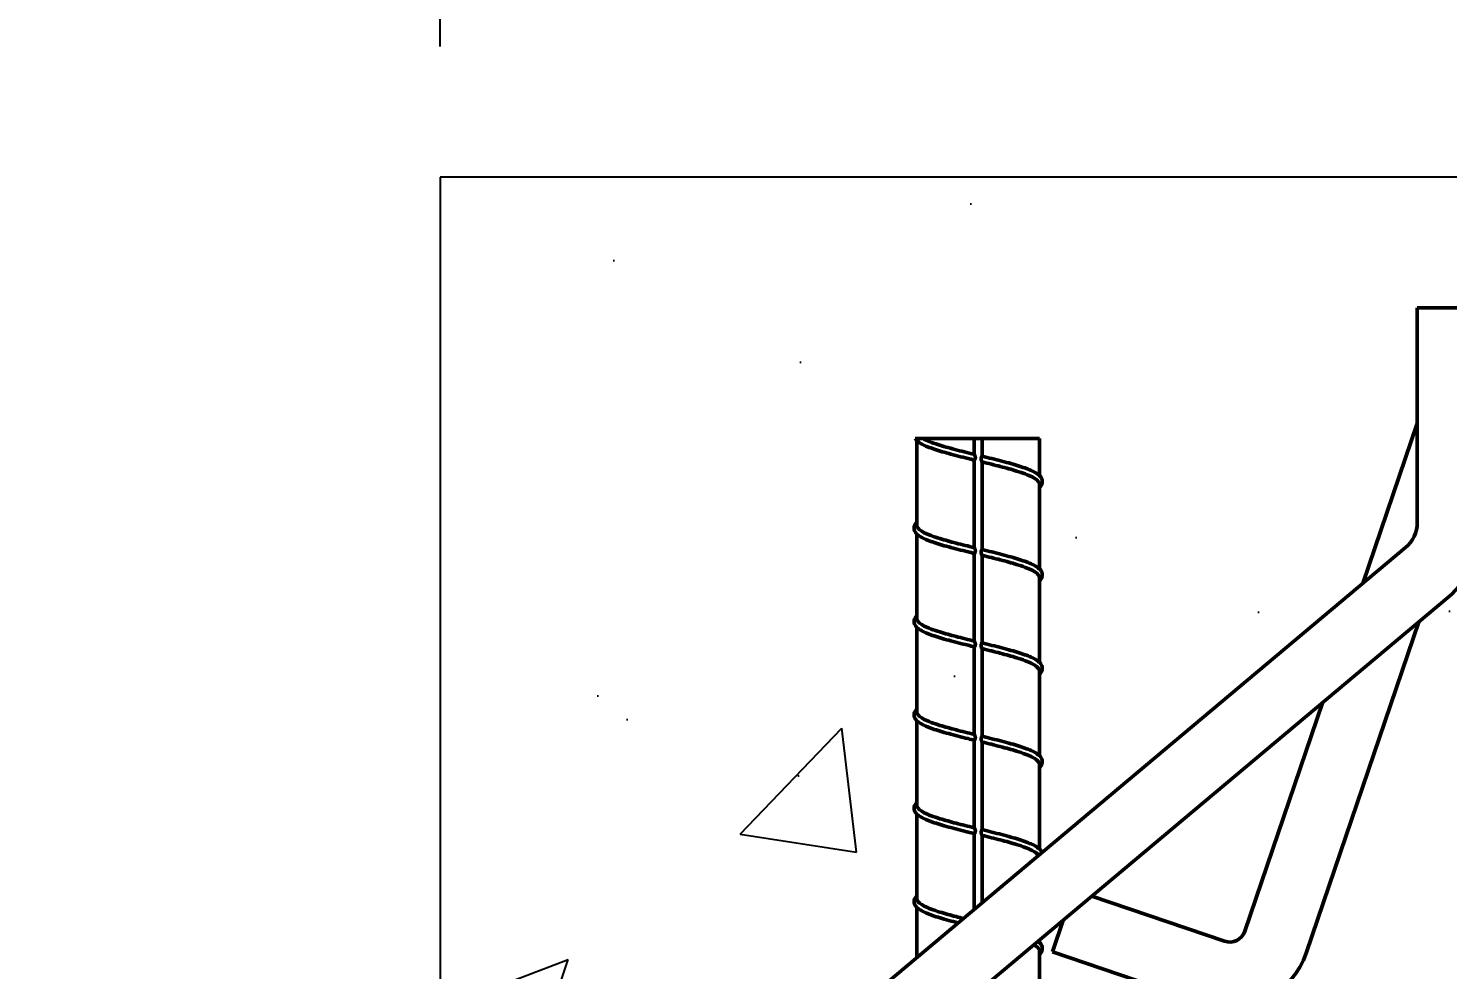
# Model space of a CAD drawing. Header units: inches. Extents: x 39 to 190, y 80 to 114.
# Drawn here: x 39.37 to 44.8, y 89.08 to 92.68 of the extents above; entities that cross this region are included whole.
import ezdxf

# ---------------------------------------------------------------- set-up
doc = ezdxf.new("R2010")
doc.units = ezdxf.units.IN
doc.header["$LTSCALE"] = 8
doc.header["$MEASUREMENT"] = 0
doc.layers.add('Visible (ANSI)', color=7, linetype='Continuous', lineweight=50)
doc.styles.add('Dim Text (Zurn)', font='')
doc.styles.add('ZURN', font='romans.shx')
doc.styles.get('Dim Text (Zurn)').set_extended_font_data('Tahoma', italic=True)
doc.dimstyles.new('Frac 1_32 (Zurn)', dxfattribs={"dimscale": 8, "dimtxt": 0.125, "dimasz": 0.098425, "dimexe": 0.125, "dimexo": 0.0625, "dimgap": 0.031496, "dimtad": 0, "dimtih": 1, "dimtoh": 1, "dimdec": 5, "dimrnd": 1e-08, "dimzin": 0, "dimdsep": 46, "dimlunit": 5, "dimtxsty": 'Dim Text (Zurn)', "dimcen": 0.09, "dimdle": 0.393701, "dimclrd": 256, "dimclre": 256, "dimclrt": 256, "dimadec": 0, "dimazin": 3, "dimtfac": 0.96, "dimtdec": 5, "dimtofl": 0, "dimtmove": 0, "dimatfit": 3, "dimfxl": 0, "dimtolj": 1, "dimtzin": 12, "dimlwd": -1, "dimlwe": -1, "dimarcsym": 0})

# ---------------------------------------------------------------- blocks, each defined once
blk = doc.blocks.new('*D6')
for p, q in [((45.8223, 90.874), (45.8223, 95.4233)), ((49.8223, 90.874), (49.8223, 95.4233)), ((45.0349, 94.4233), (44.2475, 94.4233)), ((50.6097, 94.4233), (51.495, 94.4233))]:
    blk.add_line(p, q)
for points in [[(45.0349, 94.5545), (45.0349, 94.292), (45.8223, 94.4233)], [(50.6097, 94.5545), (50.6097, 94.292), (49.8223, 94.4233)]]:
    blk.add_solid(points)
at = {"layer": 'Defpoints', "color": 0}
for p in [(49.8223, 94.4233), (45.8223, 90.374), (49.8223, 90.374)]:
    blk.add_point(p, dxfattribs=at)
at = {"insert": (51.7469, 95.1852), "char_height": 1, "attachment_point": 1, "style": 'ZURN'}
blk.add_mtext('\\A1;4 [102]', dxfattribs=at)
blk = doc.blocks.new('*D7')
for p, q in [((44.9363, 94.9233), (44.9363, 98.3563)), ((50.7083, 94.9233), (50.7083, 98.3563)), ((44.1489, 97.3563), (43.3615, 97.3563)), ((51.4957, 97.3563), (52.2831, 97.3563)), ((44.9363, 92.609), (44.9363, 93.9233)), ((50.7083, 92.609), (50.7083, 93.9233))]:
    blk.add_line(p, q)
for points in [[(44.1489, 97.4876), (44.1489, 97.2251), (44.9363, 97.3563)], [(51.4957, 97.4876), (51.4957, 97.2251), (50.7083, 97.3563)]]:
    blk.add_solid(points)
at = {"layer": 'Defpoints', "color": 0}
for p in [(50.7083, 97.3563), (44.9363, 92.109), (50.7083, 92.109)]:
    blk.add_point(p, dxfattribs=at)
at = {"insert": (52.5351, 98.643), "char_height": 1, "attachment_point": 1, "style": 'ZURN'}
blk.add_mtext('\\A1;5{\\H0.960000x;\\S25/32;} [147]', dxfattribs=at)
blk = doc.blocks.new('*D9')
for p, q in [((40.9486, 92.609), (40.9486, 101.2752)), ((44.9363, 92.609), (44.9363, 101.2752)), ((40.1612, 100.2752), (39.3738, 100.2752)), ((45.7237, 100.2752), (46.8997, 100.2752))]:
    blk.add_line(p, q)
for points in [[(40.1612, 100.4064), (40.1612, 100.1439), (40.9486, 100.2752)], [(45.7237, 100.4064), (45.7237, 100.1439), (44.9363, 100.2752)]]:
    blk.add_solid(points)
at = {"layer": 'Defpoints', "color": 0}
for p in [(40.9486, 100.2752), (40.9486, 92.109), (44.9363, 92.109)]:
    blk.add_point(p, dxfattribs=at)
at = {"insert": (50.0326, 100.2752), "char_height": 1, "attachment_point": 5, "style": 'ZURN'}
blk.add_mtext('\\A1;4 [101]', dxfattribs=at)

msp = doc.modelspace()

# ---------------------------------------------------------------- hatches: boundary and pattern name
h = msp.add_hatch()
h.set_pattern_fill('AR-CONC', color=256, scale=0.5, style=0)
h.paths.add_polyline_path([(44.676342, 91.151877), (44.676342, 91.61895), (44.926342, 91.61895), (44.926342, 92.10895), (40.948582, 92.10895), (40.948582, 82.314741), (42.852663, 82.314741), (42.852663, 87.172035), (42.415251, 87.249163, -0.36397023), (42.2004, 87.505213), (42.2004, 87.800228), (41.868259, 87.800228), (41.868259, 87.731478), (41.843255, 87.731478), (41.843255, 87.667803), (41.64513, 87.667803), (41.64513, 88.265154), (41.843255, 88.265154), (41.843255, 88.201478), (41.868259, 88.201478), (41.868259, 88.132728), (42.2004, 88.132728), (42.2004, 88.430636, -0.22169466), (42.293275, 88.629807), (42.852663, 89.099189), (42.852663, 89.824741), (43.341413, 89.824741), (43.341413, 89.509299), (44.428365, 90.42136)])
h.paths.add_polyline_path([(42.852663, 88.909905), (42.386479, 88.518731, 0.22169466), (42.3454, 88.430636), (42.3454, 88.132728), (42.852663, 88.132728)], flags=17)
h.paths.add_polyline_path([(42.852663, 87.800228), (42.3454, 87.800228), (42.3454, 87.505213, 0.36397023), (42.44043, 87.39196), (42.852663, 87.319272)], flags=17)
h.paths.add_polyline_path([(44.338521, 90.156688), (43.341413, 89.320015), (43.341413, 89.284817), (43.920402, 89.088277, 0.41421356), (43.986991, 89.121115)], flags=17)
edge = h.paths.add_edge_path()
edge.add_line((45.682342, 88.334595), (45.682342, 88.871918))
edge.add_line((45.682342, 88.871918), (45.647326, 88.92383))
edge.add_spline(control_points=[(45.647327, 88.92383), (45.633544, 88.944263), (45.621123, 88.965616), (45.572667, 89.063341), (45.552721, 89.147625), (45.552347, 89.232056)], knot_values=[6.2679288, 6.2679288, 6.2679288, 6.2679288, 6.40101388, 6.40101388, 6.85690588, 6.85690588, 6.85690588, 6.85690588], degree=3, periodic=0)
edge.add_line((45.552342, 89.232305), (45.552342, 89.76636))
edge.add_line((45.552342, 89.76636), (45.396088, 89.76636))
edge.add_line((45.396088, 89.76636), (45.396088, 90.291541))
edge.add_line((45.396088, 90.291541), (45.552342, 90.291541))
edge.add_line((45.552342, 90.291541), (45.552342, 90.38395))
edge.add_line((45.552342, 90.38395), (45.872342, 90.38395))
edge.add_line((45.872342, 90.38395), (45.872342, 90.476457))
edge.add_arc((45.757342, 90.476457), 0.115, 0, 24.845566)
edge.add_line((45.861698, 90.524777), (45.573928, 91.14627))
edge.add_arc((45.469572, 91.09795), 0.115, 24.845566, 90)
edge.add_line((45.469572, 91.21295), (45.197342, 91.21295))
edge.add_arc((45.197342, 91.48395), 0.271, 202.150106, 270, ccw=False)
edge.add_line((44.946342, 91.381774), (44.946342, 90.78795))
edge.add_arc((44.686342, 90.78795), 0.26, 310, 360, ccw=False)
edge.add_line((44.853467, 90.588779), (44.737215, 90.491232))
edge.add_line((44.737215, 90.491232), (44.242662, 89.034326))
edge.add_arc((43.937277, 89.137991), 0.3225, 251.25, 341.25, ccw=False)
edge.add_line((43.833613, 88.832606), (43.341413, 88.999685))
edge.add_line((43.341413, 88.999685), (43.341413, 87.233092))
edge.add_line((43.341413, 87.233092), (43.720902, 87.166178))
edge.add_line((43.720902, 87.166178), (43.695723, 87.023381))
edge.add_line((43.695723, 87.023381), (43.341413, 87.085855))
edge.add_line((43.341413, 87.085855), (43.341413, 82.314741))
edge.add_line((43.341413, 82.314741), (52.303271, 82.314741))
edge.add_line((52.303271, 82.314741), (52.303271, 87.085855))
edge.add_line((52.303271, 87.085855), (51.94896, 87.023381))
edge.add_line((51.94896, 87.023381), (51.923781, 87.166178))
edge.add_line((51.923781, 87.166178), (52.303271, 87.233092))
edge.add_line((52.303271, 87.233092), (52.303271, 88.999685))
edge.add_line((52.303271, 88.999685), (51.811071, 88.832606))
edge.add_arc((51.707406, 89.137991), 0.3225, 198.75, 288.75, ccw=False)
edge.add_line((51.402021, 89.034326), (50.907468, 90.491232))
edge.add_line((50.907468, 90.491232), (50.791217, 90.588779))
edge.add_arc((50.958342, 90.78795), 0.26, 180, 230, ccw=False)
edge.add_line((50.698342, 90.78795), (50.698342, 91.381774))
edge.add_arc((50.447342, 91.48395), 0.271, 270, 337.849894, ccw=False)
edge.add_line((50.447342, 91.21295), (50.175112, 91.21295))
edge.add_arc((50.175112, 91.09795), 0.115, 90, 155.154434)
edge.add_line((50.070756, 91.14627), (49.782986, 90.524777))
edge.add_arc((49.887342, 90.476457), 0.115, 155.154434, 180)
edge.add_line((49.772342, 90.476457), (49.772342, 90.38395))
edge.add_line((49.772342, 90.38395), (50.092342, 90.38395))
edge.add_line((50.092342, 90.38395), (50.092342, 90.291541))
edge.add_line((50.092342, 90.291541), (50.248596, 90.291541))
edge.add_line((50.248596, 90.291541), (50.248596, 89.76636))
edge.add_line((50.248596, 89.76636), (50.092342, 89.76636))
edge.add_line((50.092342, 89.76636), (50.092342, 89.232305))
edge.add_spline(control_points=[(50.092336, 89.232056), (50.091963, 89.147625), (50.072017, 89.063341), (50.02356, 88.965616), (50.011139, 88.944263), (49.997357, 88.92383)], knot_values=[6.2679288, 6.2679288, 6.2679288, 6.2679288, 6.72382081, 6.72382081, 6.85690588, 6.85690588, 6.85690588, 6.85690588], degree=3, periodic=0)
edge.add_line((49.997357, 88.92383), (49.962342, 88.871918))
edge.add_line((49.962342, 88.871918), (49.962342, 88.334595))
edge.add_arc((49.536746, 88.334595), 0.425596, 326, 360, ccw=False)
edge.add_line((49.889581, 88.096605), (49.181963, 87.047519))
edge.add_arc((47.822342, 87.964595), 1.64, 214, 326, ccw=False)
edge.add_line((46.46272, 87.047519), (45.755103, 88.096605))
edge.add_arc((46.107938, 88.334595), 0.425596, 180, 214, ccw=False)
h.paths.add_polyline_path([(51.306163, 90.156688), (51.657692, 89.121115, 0.41421356), (51.724282, 89.088277), (52.303271, 89.284817), (52.303271, 89.320015)], flags=17)
h.paths.add_polyline_path([(53.258204, 88.518731), (52.792021, 88.909905), (52.792021, 88.132728), (53.299284, 88.132728), (53.299284, 88.430636, 0.22169466)], flags=17)
h.paths.add_polyline_path([(53.299284, 87.800228), (52.792021, 87.800228), (52.792021, 87.319272), (53.204253, 87.39196, 0.36397023), (53.299284, 87.505213)], flags=17)
h.paths.add_polyline_path([(54.694601, 92.10895), (50.718342, 92.10895), (50.718342, 91.61895), (50.968342, 91.61895), (50.968342, 91.151877), (51.216319, 90.42136), (52.303271, 89.509299), (52.303271, 89.824741), (52.792021, 89.824741), (52.792021, 89.099189), (53.351408, 88.629807, -0.22169466), (53.444284, 88.430636), (53.444284, 88.132728), (53.776425, 88.132728), (53.776425, 88.201478), (53.801428, 88.201478), (53.801428, 88.265154), (53.999553, 88.265154), (53.999553, 87.667803), (53.801428, 87.667803), (53.801428, 87.731478), (53.776425, 87.731478), (53.776425, 87.800228), (53.444284, 87.800228), (53.444284, 87.505213, -0.36397023), (53.229432, 87.249163), (52.792021, 87.172035), (52.792021, 82.314741), (54.696101, 82.314741)])

# ---------------------------------------------------------------- linework, layer by layer
for p, q in [((44.934842, 92.10895), (40.948582, 92.10895)), ((40.948582, 92.10895), (40.948582, 82.314741))]:
    msp.add_line(p, q)
at = {"layer": 'Visible (ANSI)'}
for p, q in [((44.934842, 91.60895), (44.684842, 91.60895)), ((44.684842, 91.60895), (44.684842, 90.78795)), ((44.684576, 91.167343), (44.476724, 90.555031)), ((42.765013, 91.10895), (42.769182, 91.10895)), ((42.769182, 91.10895), (42.795238, 91.10895)), ((42.771525, 91.10107), (42.771525, 90.777597)), ((42.795238, 91.10895), (42.9909, 91.10895)), ((42.9909, 91.10895), (43.0209, 91.10895)), ((42.9909, 91.10895), (42.9909, 91.049055)), ((43.0209, 91.10895), (43.240275, 91.10895)), ((43.0209, 91.10895), (43.0209, 91.041789)), ((43.240275, 91.10895), (43.240275, 90.96763)), ((42.9909, 91.027151), (42.9909, 90.691912)), ((43.0209, 91.019885), (43.0209, 90.684646)), ((43.240275, 90.934207), (43.240275, 90.610487)), ((42.771525, 90.743751), (42.771525, 90.420454)), ((42.217855, 88.659614), (44.64019, 90.692195)), ((42.9909, 90.670008), (42.9909, 90.334769)), ((43.0209, 90.662742), (43.0209, 90.327503)), ((43.240275, 90.577064), (43.240275, 90.253344)), ((42.378551, 88.468103), (44.800887, 90.500684)), ((42.771525, 90.386608), (42.771525, 90.063312)), ((44.690982, 90.408463), (44.261855, 89.144296)), ((42.9909, 90.312865), (42.9909, 89.977626)), ((43.0209, 90.305599), (43.0209, 89.97036)), ((43.240275, 90.219921), (43.240275, 89.896201)), ((44.321821, 90.098699), (44.025123, 89.224656)), ((42.771525, 90.029465), (42.771525, 89.706169)), ((42.9909, 89.955722), (42.9909, 89.620483)), ((43.0209, 89.948456), (43.0209, 89.613217)), ((43.240275, 89.862778), (43.240275, 89.539059)), ((42.771525, 89.672322), (42.771525, 89.349026)), ((42.9909, 89.598579), (42.9909, 89.308276)), ((43.0209, 89.591313), (43.0209, 89.333449)), ((43.947965, 89.186606), (43.440231, 89.358958)), ((42.771525, 89.315179), (42.771525, 89.124198)), ((43.289372, 89.146157), (43.330294, 89.26671)), ((43.240275, 89.191175), (43.240275, 89.181916)), ((43.240275, 89.148492), (43.240275, 88.824773)), ((43.867605, 88.949873), (43.289372, 89.146157))]:
    msp.add_line(p, q, dxfattribs=at)
for centre, radius, start, end in [((44.679842, 91.16895), 0.005, 341.25, 0), ((44.559842, 90.78795), 0.125, 310, 0), ((44.559842, 90.78795), 0.375, 310, 0), ((43.967519, 89.24421), 0.060832, 251.25, 341.25), ((43.967519, 89.24421), 0.310832, 251.25, 341.25)]:
    msp.add_arc(centre, radius, start, end, dxfattribs=at)
for points, knots in [([(42.967064, 91.032954), (42.941398, 91.039266), (42.916057, 91.045659), (42.870198, 91.058236), (42.849078, 91.064576), (42.812884, 91.077331), (42.797522, 91.083876), (42.776437, 91.096244), (42.769331, 91.101919), (42.765013, 91.10895)], [0, 0, 0, 0, 0.203430746, 0.203430746, 0.404937263, 0.404937263, 0.610847612, 0.610847612, 0.783550252, 0.783550252, 0.783550252, 0.783550252]), ([(42.795238, 91.10895), (42.809005, 91.101333), (42.828308, 91.093791), (42.871258, 91.07998), (42.893132, 91.073827), (42.940369, 91.06144), (42.965416, 91.055288), (42.9909, 91.049095)], [0, 0, 0, 0, 0.246279009, 0.246279009, 0.446529448, 0.446529448, 0.646759767, 0.646759767, 0.646759767, 0.646759767]), ([(42.9909, 91.049055), (42.9909, 91.048959), (42.990998, 91.048764), (42.991412, 91.04806), (42.991775, 91.047493), (42.992648, 91.04596), (42.993151, 91.044994), (42.994099, 91.04268), (42.994521, 91.041332), (42.994958, 91.038963), (42.995062, 91.037979), (42.995077, 91.036998)], [0.1204216818, 0.1204216818, 0.1204216818, 0.1204216818, 0.1282466029, 0.1282466029, 0.1382972589, 0.1382972589, 0.149124682, 0.149124682, 0.1608628341, 0.1608628341, 0.1686954046, 0.1686954046, 0.1686954046, 0.1686954046]), ([(42.995077, 91.036998), (42.995083, 91.036591), (42.995074, 91.036185), (42.994974, 91.034577), (42.994752, 91.033405), (42.994074, 91.031388), (42.993664, 91.03057), (42.992764, 91.029152), (42.992302, 91.02861), (42.991458, 91.027716), (42.991104, 91.027418), (42.990922, 91.027209), (42.9909, 91.027174), (42.9909, 91.027151)], [0.1686954046, 0.1686954046, 0.1686954046, 0.1686954046, 0.1719430281, 0.1719430281, 0.1816510011, 0.1816510011, 0.1903114508, 0.1903114508, 0.1995096788, 0.1995096788, 0.2105702879, 0.2105702879, 0.2139479988, 0.2139479988, 0.2139479988, 0.2139479988]), ([(43.0209, 91.019885), (43.0209, 91.019962), (43.020809, 91.020131), (43.020409, 91.020766), (43.020048, 91.021299), (43.019174, 91.022753), (43.018671, 91.023668), (43.017719, 91.025882), (43.017295, 91.027173), (43.016814, 91.029664), (43.016705, 91.030824), (43.016723, 91.031975)], [0.3284884484, 0.3284884484, 0.3284884484, 0.3284884484, 0.3355788545, 0.3355788545, 0.3449996679, 0.3449996679, 0.3549342348, 0.3549342348, 0.3656542501, 0.3656542501, 0.3743083516, 0.3743083516, 0.3743083516, 0.3743083516]), ([(43.016723, 91.031975), (43.016726, 91.032205), (43.016735, 91.032436), (43.016824, 91.03395), (43.017063, 91.035205), (43.017778, 91.037355), (43.018208, 91.038231), (43.019139, 91.039734), (43.019607, 91.040304), (43.020292, 91.041072), (43.020532, 91.041313), (43.020828, 91.041637), (43.0209, 91.041733), (43.0209, 91.041789)], [0.3743083516, 0.3743083516, 0.3743083516, 0.3743083516, 0.3760437641, 0.3760437641, 0.385752735, 0.385752735, 0.3944012706, 0.3944012706, 0.403436885, 0.403436885, 0.4106840141, 0.4106840141, 0.4171682294, 0.4171682294, 0.4171682294, 0.4171682294]), ([(43.240275, 90.934207), (43.240275, 90.936023), (43.239916, 90.937842), (43.236183, 90.947283), (43.226916, 90.954825), (43.196979, 90.97006), (43.176611, 90.977601), (43.133413, 90.991003), (43.112609, 90.996753), (43.068121, 91.008319), (43.044696, 91.014069), (43.0209, 91.019852)], [0.926164658, 0.926164658, 0.926164658, 0.926164658, 0.985116036, 0.985116036, 1.231395044, 1.231395044, 1.477674053, 1.477674053, 1.664662529, 1.664662529, 1.851630885, 1.851630885, 1.851630885, 1.851630885]), ([(43.05839, 91.032615), (43.083853, 91.026279), (43.108724, 91.019861), (43.153202, 91.007227), (43.173397, 91.000855), (43.207449, 90.987989), (43.221542, 90.98138), (43.237194, 90.970696), (43.24162, 90.966834), (43.248314, 90.957953), (43.250793, 90.952396), (43.250898, 90.945399)], [0, 0, 0, 0, 0.203969624, 0.203969624, 0.406026718, 0.406026718, 0.612891389, 0.612891389, 0.725113834, 0.725113834, 0.841255683, 0.841255683, 0.841255683, 0.841255683]), ([(43.250898, 90.945399), (43.251002, 90.938495), (43.248744, 90.932984), (43.244051, 90.92642), (43.242292, 90.924441), (43.240275, 90.922535)], [0, 0, 0, 0, 0.114595272, 0.114595272, 0.168220617, 0.168220617, 0.168220617, 0.168220617]), ([(42.967064, 90.675812), (42.941398, 90.682124), (42.916057, 90.688516), (42.870198, 90.701093), (42.849078, 90.707434), (42.812884, 90.720188), (42.797522, 90.726734), (42.774182, 90.740423), (42.766003, 90.747019), (42.761456, 90.75998), (42.760849, 90.763312), (42.760902, 90.766827)], [0, 0, 0, 0, 0.203430746, 0.203430746, 0.404937263, 0.404937263, 0.610847612, 0.610847612, 0.824043032, 0.824043032, 0.882389128, 0.882389128, 0.882389128, 0.882389128]), ([(42.760902, 90.766827), (42.761005, 90.773733), (42.763428, 90.779246), (42.768142, 90.785582), (42.769733, 90.787354), (42.771525, 90.789065)], [0, 0, 0, 0, 0.114634885, 0.114634885, 0.162316622, 0.162316622, 0.162316622, 0.162316622]), ([(42.771525, 90.777597), (42.771525, 90.775781), (42.771884, 90.773962), (42.775617, 90.764521), (42.784883, 90.756979), (42.814821, 90.741744), (42.835189, 90.734202), (42.878386, 90.720801), (42.89919, 90.715051), (42.943679, 90.703484), (42.967104, 90.697735), (42.9909, 90.691952)], [0.926164658, 0.926164658, 0.926164658, 0.926164658, 0.985116036, 0.985116036, 1.231395044, 1.231395044, 1.477674053, 1.477674053, 1.664662529, 1.664662529, 1.851630885, 1.851630885, 1.851630885, 1.851630885]), ([(42.9909, 90.691912), (42.9909, 90.691808), (42.991017, 90.691584), (42.991482, 90.690806), (42.991859, 90.690212), (42.992751, 90.688624), (42.993257, 90.687628), (42.994189, 90.68527), (42.994593, 90.683912), (42.994978, 90.681629), (42.995064, 90.680741), (42.995077, 90.679855)], [0.4206586508, 0.4206586508, 0.4206586508, 0.4206586508, 0.4289664094, 0.4289664094, 0.4388051619, 0.4388051619, 0.449483114, 0.449483114, 0.4609557774, 0.4609557774, 0.46790441, 0.46790441, 0.46790441, 0.46790441]), ([(42.995077, 90.679855), (42.995084, 90.679358), (42.995069, 90.678861), (42.994934, 90.677186), (42.994696, 90.676044), (42.993993, 90.674063), (42.99357, 90.673257), (42.992657, 90.67187), (42.992196, 90.671348), (42.991371, 90.670493), (42.991039, 90.670216), (42.990912, 90.670048), (42.9909, 90.670025), (42.9909, 90.670008)], [0.46790441, 0.46790441, 0.46790441, 0.46790441, 0.4718081582, 0.4718081582, 0.4812317107, 0.4812317107, 0.4898713876, 0.4898713876, 0.4991058623, 0.4991058623, 0.5102974269, 0.5102974269, 0.512753577, 0.512753577, 0.512753577, 0.512753577]), ([(43.0209, 90.662742), (43.0209, 90.662776), (43.020882, 90.662829), (43.020739, 90.66312), (43.020476, 90.663507), (43.019739, 90.664659), (43.019274, 90.665414), (43.018302, 90.667317), (43.017812, 90.668464), (43.017043, 90.67107), (43.016788, 90.672516), (43.016722, 90.674262), (43.016719, 90.674547), (43.016723, 90.674832)], [0.2107758481, 0.2107758481, 0.2107758481, 0.2107758481, 0.2140832419, 0.2140832419, 0.2239658174, 0.2239658174, 0.2340855217, 0.2340855217, 0.2450407547, 0.2450407547, 0.2566376021, 0.2566376021, 0.2588943506, 0.2588943506, 0.2588943506, 0.2588943506]), ([(43.016723, 90.674832), (43.016739, 90.675924), (43.01687, 90.677009), (43.017369, 90.679131), (43.017748, 90.680127), (43.018632, 90.681844), (43.019104, 90.682517), (43.020005, 90.68364), (43.020415, 90.684046), (43.020814, 90.684478), (43.0209, 90.684585), (43.0209, 90.684646)], [0.2588943506, 0.2588943506, 0.2588943506, 0.2588943506, 0.2675566432, 0.2675566432, 0.2768896283, 0.2768896283, 0.2861479064, 0.2861479064, 0.2965808941, 0.2965808941, 0.3032050972, 0.3032050972, 0.3032050972, 0.3032050972]), ([(43.240275, 90.577064), (43.240275, 90.57888), (43.239916, 90.580699), (43.236183, 90.59014), (43.226916, 90.597682), (43.196979, 90.612917), (43.176611, 90.620459), (43.133413, 90.63386), (43.112609, 90.63961), (43.068121, 90.651177), (43.044696, 90.656926), (43.0209, 90.662709)], [0.926164658, 0.926164658, 0.926164658, 0.926164658, 0.985116036, 0.985116036, 1.231395044, 1.231395044, 1.477674053, 1.477674053, 1.664662529, 1.664662529, 1.851630885, 1.851630885, 1.851630885, 1.851630885]), ([(43.05839, 90.675473), (43.083853, 90.669136), (43.108724, 90.662719), (43.153202, 90.650084), (43.173397, 90.643712), (43.207449, 90.630846), (43.221542, 90.624237), (43.237194, 90.613553), (43.24162, 90.609691), (43.248314, 90.60081), (43.250793, 90.595253), (43.250898, 90.588256)], [0, 0, 0, 0, 0.203969624, 0.203969624, 0.406026718, 0.406026718, 0.612891389, 0.612891389, 0.725113834, 0.725113834, 0.841255683, 0.841255683, 0.841255683, 0.841255683]), ([(43.250898, 90.588256), (43.251002, 90.581352), (43.248744, 90.575841), (43.244051, 90.569277), (43.242292, 90.567298), (43.240275, 90.565392)], [0, 0, 0, 0, 0.114595272, 0.114595272, 0.168220617, 0.168220617, 0.168220617, 0.168220617]), ([(42.760902, 90.409685), (42.761005, 90.416591), (42.763428, 90.422103), (42.768142, 90.428439), (42.769733, 90.430211), (42.771525, 90.431922)], [0, 0, 0, 0, 0.114634885, 0.114634885, 0.162316622, 0.162316622, 0.162316622, 0.162316622]), ([(42.771525, 90.420454), (42.771525, 90.418638), (42.771884, 90.416819), (42.775617, 90.407378), (42.784883, 90.399836), (42.814821, 90.384601), (42.835189, 90.37706), (42.878386, 90.363658), (42.89919, 90.357908), (42.943679, 90.346342), (42.967104, 90.340592), (42.9909, 90.334809)], [0.926164658, 0.926164658, 0.926164658, 0.926164658, 0.985116036, 0.985116036, 1.231395044, 1.231395044, 1.477674053, 1.477674053, 1.664662529, 1.664662529, 1.851630885, 1.851630885, 1.851630885, 1.851630885]), ([(42.967064, 90.318669), (42.941398, 90.324981), (42.916057, 90.331374), (42.870198, 90.34395), (42.849078, 90.350291), (42.812884, 90.363045), (42.797522, 90.369591), (42.774182, 90.383281), (42.766003, 90.389876), (42.761456, 90.402837), (42.760849, 90.406169), (42.760902, 90.409685)], [0, 0, 0, 0, 0.203430746, 0.203430746, 0.404937263, 0.404937263, 0.610847612, 0.610847612, 0.824043032, 0.824043032, 0.882389128, 0.882389128, 0.882389128, 0.882389128]), ([(42.9909, 90.334769), (42.9909, 90.334757), (42.990901, 90.334744), (42.990936, 90.334572), (42.99113, 90.334246), (42.991759, 90.333215), (42.992183, 90.332524), (42.993129, 90.330732), (42.993638, 90.329625), (42.994361, 90.327502), (42.994613, 90.32656), (42.994961, 90.324651), (42.995062, 90.323681), (42.995077, 90.322712)], [0.3562750978, 0.3562750978, 0.3562750978, 0.3562750978, 0.3571842199, 0.3571842199, 0.3667230818, 0.3667230818, 0.3763972695, 0.3763972695, 0.3870648736, 0.3870648736, 0.3947330351, 0.3947330351, 0.4021176952, 0.4021176952, 0.4021176952, 0.4021176952]), ([(42.995077, 90.322712), (42.995097, 90.321405), (42.994954, 90.320097), (42.99438, 90.317879), (42.994012, 90.316979), (42.993155, 90.315416), (42.992696, 90.314803), (42.991806, 90.313768), (42.991392, 90.313393), (42.990987, 90.313004), (42.9909, 90.312911), (42.9909, 90.312865)], [0.4021176952, 0.4021176952, 0.4021176952, 0.4021176952, 0.4120822148, 0.4120822148, 0.4204192736, 0.4204192736, 0.4288881644, 0.4288881644, 0.438800787, 0.438800787, 0.4451307126, 0.4451307126, 0.4451307126, 0.4451307126]), ([(43.0209, 90.305599), (43.0209, 90.305653), (43.020856, 90.305751), (43.020606, 90.306182), (43.020296, 90.306635), (43.019491, 90.307922), (43.019005, 90.308749), (43.018032, 90.310794), (43.017566, 90.312008), (43.016907, 90.314646), (43.016721, 90.316047), (43.016721, 90.317525), (43.016722, 90.317607), (43.016723, 90.317689)], [0.1548793359, 0.1548793359, 0.1548793359, 0.1548793359, 0.1598094867, 0.1598094867, 0.1692063025, 0.1692063025, 0.1789849012, 0.1789849012, 0.1895908278, 0.1895908278, 0.2001760629, 0.2001760629, 0.2007965331, 0.2007965331, 0.2007965331, 0.2007965331]), ([(43.016723, 90.317689), (43.016742, 90.318949), (43.016914, 90.320198), (43.017519, 90.322419), (43.017919, 90.323367), (43.018824, 90.324999), (43.019297, 90.325632), (43.020175, 90.32668), (43.020559, 90.327048), (43.02085, 90.327383), (43.0209, 90.327457), (43.0209, 90.327503)], [0.2007965331, 0.2007965331, 0.2007965331, 0.2007965331, 0.2103536846, 0.2103536846, 0.2191863103, 0.2191863103, 0.2281332374, 0.2281332374, 0.2384115104, 0.2384115104, 0.2433064525, 0.2433064525, 0.2433064525, 0.2433064525]), ([(43.05839, 90.31833), (43.083853, 90.311994), (43.108724, 90.305576), (43.153202, 90.292941), (43.173397, 90.286569), (43.207449, 90.273703), (43.221542, 90.267095), (43.237194, 90.25641), (43.24162, 90.252548), (43.248314, 90.243667), (43.250793, 90.23811), (43.250898, 90.231113)], [0, 0, 0, 0, 0.203969624, 0.203969624, 0.406026718, 0.406026718, 0.612891389, 0.612891389, 0.725113834, 0.725113834, 0.841255683, 0.841255683, 0.841255683, 0.841255683]), ([(43.240275, 90.219921), (43.240275, 90.221738), (43.239916, 90.223557), (43.236183, 90.232998), (43.226916, 90.240539), (43.196979, 90.255774), (43.176611, 90.263316), (43.133413, 90.276717), (43.112609, 90.282467), (43.068121, 90.294034), (43.044696, 90.299783), (43.0209, 90.305566)], [0.926164658, 0.926164658, 0.926164658, 0.926164658, 0.985116036, 0.985116036, 1.231395044, 1.231395044, 1.477674053, 1.477674053, 1.664662529, 1.664662529, 1.851630885, 1.851630885, 1.851630885, 1.851630885]), ([(43.250898, 90.231113), (43.251002, 90.224209), (43.248744, 90.218698), (43.244051, 90.212134), (43.242292, 90.210155), (43.240275, 90.208249)], [0, 0, 0, 0, 0.114595272, 0.114595272, 0.168220617, 0.168220617, 0.168220617, 0.168220617]), ([(42.967064, 89.961526), (42.941398, 89.967838), (42.916057, 89.974231), (42.870198, 89.986807), (42.849078, 89.993148), (42.812884, 90.005902), (42.797522, 90.012448), (42.774182, 90.026138), (42.766003, 90.032733), (42.761456, 90.045694), (42.760849, 90.049027), (42.760902, 90.052542)], [0, 0, 0, 0, 0.203430746, 0.203430746, 0.404937263, 0.404937263, 0.610847612, 0.610847612, 0.824043032, 0.824043032, 0.882389128, 0.882389128, 0.882389128, 0.882389128]), ([(42.760902, 90.052542), (42.761005, 90.059448), (42.763428, 90.06496), (42.768142, 90.071296), (42.769733, 90.073068), (42.771525, 90.074779)], [0, 0, 0, 0, 0.114634885, 0.114634885, 0.162316622, 0.162316622, 0.162316622, 0.162316622]), ([(42.771525, 90.063312), (42.771525, 90.061495), (42.771884, 90.059676), (42.775617, 90.050235), (42.784883, 90.042693), (42.814821, 90.027458), (42.835189, 90.019917), (42.878386, 90.006516), (42.89919, 90.000765), (42.943679, 89.989199), (42.967104, 89.983449), (42.9909, 89.977666)], [0.926164658, 0.926164658, 0.926164658, 0.926164658, 0.985116036, 0.985116036, 1.231395044, 1.231395044, 1.477674053, 1.477674053, 1.664662529, 1.664662529, 1.851630885, 1.851630885, 1.851630885, 1.851630885]), ([(42.9909, 89.977626), (42.9909, 89.977531), (42.990998, 89.977335), (42.991412, 89.976631), (42.991775, 89.976064), (42.992648, 89.974532), (42.993151, 89.973566), (42.994099, 89.971251), (42.994521, 89.969904), (42.994958, 89.967535), (42.995062, 89.966551), (42.995077, 89.96557)], [0.1204216839, 0.1204216839, 0.1204216839, 0.1204216839, 0.1282466123, 0.1282466123, 0.1382972686, 0.1382972686, 0.1491246927, 0.1491246927, 0.1608628446, 0.1608628446, 0.1686954076, 0.1686954076, 0.1686954076, 0.1686954076]), ([(42.995077, 89.96557), (42.995083, 89.965163), (42.995074, 89.964756), (42.994974, 89.963148), (42.994752, 89.961976), (42.994074, 89.959959), (42.993664, 89.959141), (42.992764, 89.957723), (42.992302, 89.957182), (42.991458, 89.956288), (42.991104, 89.955989), (42.990922, 89.955781), (42.9909, 89.955745), (42.9909, 89.955722)], [0.1686954076, 0.1686954076, 0.1686954076, 0.1686954076, 0.1719430384, 0.1719430384, 0.1816510101, 0.1816510101, 0.1903114601, 0.1903114601, 0.1995096894, 0.1995096894, 0.2105703006, 0.2105703006, 0.2139480038, 0.2139480038, 0.2139480038, 0.2139480038]), ([(43.0209, 89.948456), (43.0209, 89.948533), (43.020809, 89.948702), (43.020409, 89.949337), (43.020048, 89.949871), (43.019174, 89.951324), (43.018671, 89.952239), (43.017719, 89.954453), (43.017295, 89.955744), (43.016814, 89.958236), (43.016705, 89.959395), (43.016723, 89.960546)], [0.3284884574, 0.3284884574, 0.3284884574, 0.3284884574, 0.3355787943, 0.3355787943, 0.3449996071, 0.3449996071, 0.3549341687, 0.3549341687, 0.3656541798, 0.3656541798, 0.3743083629, 0.3743083629, 0.3743083629, 0.3743083629]), ([(43.016723, 89.960546), (43.016726, 89.960777), (43.016735, 89.961007), (43.016824, 89.962522), (43.017063, 89.963776), (43.017778, 89.965927), (43.018208, 89.966802), (43.019139, 89.968305), (43.019607, 89.968875), (43.020292, 89.969644), (43.020532, 89.969884), (43.020828, 89.970209), (43.0209, 89.970305), (43.0209, 89.97036)], [0.3743083629, 0.3743083629, 0.3743083629, 0.3743083629, 0.3760436984, 0.3760436984, 0.3857526835, 0.3857526835, 0.3944012205, 0.3944012205, 0.4034368263, 0.4034368263, 0.4106839866, 0.4106839866, 0.417168243, 0.417168243, 0.417168243, 0.417168243]), ([(43.240275, 89.862778), (43.240275, 89.864595), (43.239916, 89.866414), (43.236183, 89.875855), (43.226916, 89.883396), (43.196979, 89.898631), (43.176611, 89.906173), (43.133413, 89.919574), (43.112609, 89.925324), (43.068121, 89.936891), (43.044696, 89.94264), (43.0209, 89.948423)], [0.926164658, 0.926164658, 0.926164658, 0.926164658, 0.985116036, 0.985116036, 1.231395044, 1.231395044, 1.477674053, 1.477674053, 1.664662529, 1.664662529, 1.851630885, 1.851630885, 1.851630885, 1.851630885]), ([(43.05839, 89.961187), (43.083853, 89.954851), (43.108724, 89.948433), (43.153202, 89.935799), (43.173397, 89.929426), (43.207449, 89.91656), (43.221542, 89.909952), (43.237194, 89.899267), (43.24162, 89.895405), (43.248314, 89.886524), (43.250793, 89.880967), (43.250898, 89.87397)], [0, 0, 0, 0, 0.203969624, 0.203969624, 0.406026718, 0.406026718, 0.612891389, 0.612891389, 0.725113834, 0.725113834, 0.841255683, 0.841255683, 0.841255683, 0.841255683]), ([(43.250898, 89.87397), (43.251002, 89.867066), (43.248744, 89.861555), (43.244051, 89.854991), (43.242292, 89.853012), (43.240275, 89.851106)], [0, 0, 0, 0, 0.114595272, 0.114595272, 0.168220617, 0.168220617, 0.168220617, 0.168220617]), ([(42.760902, 89.695399), (42.761005, 89.702305), (42.763428, 89.707817), (42.768142, 89.714153), (42.769733, 89.715926), (42.771525, 89.717636)], [0, 0, 0, 0, 0.114634885, 0.114634885, 0.162316622, 0.162316622, 0.162316622, 0.162316622]), ([(42.967064, 89.604383), (42.941398, 89.610695), (42.916057, 89.617088), (42.870198, 89.629665), (42.849078, 89.636005), (42.812884, 89.648759), (42.797522, 89.655305), (42.774182, 89.668995), (42.766003, 89.67559), (42.761456, 89.688551), (42.760849, 89.691884), (42.760902, 89.695399)], [0, 0, 0, 0, 0.203430746, 0.203430746, 0.404937263, 0.404937263, 0.610847612, 0.610847612, 0.824043032, 0.824043032, 0.882389128, 0.882389128, 0.882389128, 0.882389128]), ([(42.771525, 89.706169), (42.771525, 89.704352), (42.771884, 89.702533), (42.775617, 89.693092), (42.784883, 89.68555), (42.814821, 89.670315), (42.835189, 89.662774), (42.878386, 89.649373), (42.89919, 89.643623), (42.943679, 89.632056), (42.967104, 89.626306), (42.9909, 89.620523)], [0.926164658, 0.926164658, 0.926164658, 0.926164658, 0.985116036, 0.985116036, 1.231395044, 1.231395044, 1.477674053, 1.477674053, 1.664662529, 1.664662529, 1.851630885, 1.851630885, 1.851630885, 1.851630885]), ([(42.9909, 89.620483), (42.9909, 89.620468), (42.990902, 89.62045), (42.990947, 89.620264), (42.991149, 89.619928), (42.99179, 89.618879), (42.992218, 89.618178), (42.993169, 89.616364), (42.993677, 89.615246), (42.994521, 89.612724), (42.994843, 89.611332), (42.995039, 89.609418), (42.99507, 89.608922), (42.995077, 89.608427)], [0.1450000718, 0.1450000718, 0.1450000718, 0.1450000718, 0.1461895024, 0.1461895024, 0.1559098883, 0.1559098883, 0.1657998283, 0.1657998283, 0.1767233298, 0.1767233298, 0.1879342681, 0.1879342681, 0.1917944745, 0.1917944745, 0.1917944745, 0.1917944745]), ([(42.995077, 89.608427), (42.99509, 89.607561), (42.995033, 89.606695), (42.994728, 89.604756), (42.994426, 89.603729), (42.993646, 89.601944), (42.993204, 89.601229), (42.992297, 89.60001), (42.991843, 89.599543), (42.991129, 89.598848), (42.9909, 89.598654), (42.9909, 89.598579)], [0.1917944745, 0.1917944745, 0.1917944745, 0.1917944745, 0.1985404851, 0.1985404851, 0.2074376132, 0.2074376132, 0.2159419531, 0.2159419531, 0.2253186601, 0.2253186601, 0.2355664543, 0.2355664543, 0.2355664543, 0.2355664543]), ([(43.0209, 89.591313), (43.0209, 89.591404), (43.020774, 89.59162), (43.020282, 89.592386), (43.019894, 89.592967), (43.018988, 89.594516), (43.018481, 89.595482), (43.017553, 89.597788), (43.017158, 89.599119), (43.016782, 89.601467), (43.016708, 89.602439), (43.016723, 89.603403)], [0.3463590633, 0.3463590633, 0.3463590633, 0.3463590633, 0.3546160486, 0.3546160486, 0.3640591353, 0.3640591353, 0.3741245419, 0.3741245419, 0.3849878004, 0.3849878004, 0.3923094399, 0.3923094399, 0.3923094399, 0.3923094399]), ([(43.016723, 89.603403), (43.016728, 89.603718), (43.016742, 89.604033), (43.016857, 89.605568), (43.017098, 89.60676), (43.017466, 89.607845), (43.017808, 89.608855), (43.018242, 89.609722), (43.019174, 89.611211), (43.019642, 89.611774), (43.02046, 89.612687), (43.02078, 89.612984), (43.020891, 89.613172), (43.0209, 89.613197), (43.0209, 89.613217)], [0.3923094399, 0.3923094399, 0.3923094399, 0.3923094399, 0.3947013458, 0.3947013458, 0.4040715274, 0.4040715274, 0.4040715274, 0.4127870328, 0.4127870328, 0.4219560915, 0.4219560915, 0.4327728294, 0.4327728294, 0.4349012408, 0.4349012408, 0.4349012408, 0.4349012408]), ([(43.05839, 89.604044), (43.083853, 89.597708), (43.108724, 89.59129), (43.153202, 89.578656), (43.173397, 89.572284), (43.207449, 89.559417), (43.221542, 89.552809), (43.237194, 89.542124), (43.24162, 89.538262), (43.246815, 89.531371), (43.24843, 89.528517), (43.249502, 89.525269)], [0, 0, 0, 0, 0.203969624, 0.203969624, 0.406026718, 0.406026718, 0.612891389, 0.612891389, 0.725113834, 0.725113834, 0.79010191, 0.79010191, 0.79010191, 0.79010191]), ([(43.23716, 89.514913), (43.232922, 89.521238), (43.224412, 89.527528), (43.196979, 89.541488), (43.176611, 89.54903), (43.133413, 89.562431), (43.112609, 89.568181), (43.068121, 89.579748), (43.044696, 89.585498), (43.0209, 89.591281)], [1.026327617, 1.026327617, 1.026327617, 1.026327617, 1.231395044, 1.231395044, 1.477674053, 1.477674053, 1.664662529, 1.664662529, 1.851630885, 1.851630885, 1.851630885, 1.851630885]), ([(42.929391, 89.256664), (42.91685, 89.259869), (42.904641, 89.263076), (42.870198, 89.272522), (42.849078, 89.278862), (42.812884, 89.291616), (42.797522, 89.298162), (42.774182, 89.311852), (42.766003, 89.318448), (42.761456, 89.331408), (42.760849, 89.334741), (42.760902, 89.338256)], [0.100800917, 0.100800917, 0.100800917, 0.100800917, 0.203430746, 0.203430746, 0.404937263, 0.404937263, 0.610847612, 0.610847612, 0.824043032, 0.824043032, 0.882389128, 0.882389128, 0.882389128, 0.882389128]), ([(42.760902, 89.338256), (42.761005, 89.345162), (42.763428, 89.350674), (42.768142, 89.35701), (42.769733, 89.358783), (42.771525, 89.360494)], [0, 0, 0, 0, 0.114634885, 0.114634885, 0.162316622, 0.162316622, 0.162316622, 0.162316622]), ([(42.771525, 89.349026), (42.771525, 89.347209), (42.771884, 89.34539), (42.775617, 89.335949), (42.784883, 89.328408), (42.814821, 89.313173), (42.835189, 89.305631), (42.878386, 89.29223), (42.89919, 89.28648), (42.930613, 89.27831), (42.939992, 89.27593), (42.949515, 89.27355)], [0.926164658, 0.926164658, 0.926164658, 0.926164658, 0.985116036, 0.985116036, 1.231395044, 1.231395044, 1.477674053, 1.477674053, 1.664662529, 1.664662529, 1.741806859, 1.741806859, 1.741806859, 1.741806859]), ([(43.240275, 89.148492), (43.240275, 89.150309), (43.239916, 89.152128), (43.236665, 89.160348), (43.229725, 89.166692), (43.218701, 89.173072)], [0.926164658, 0.926164658, 0.926164658, 0.926164658, 0.985116036, 0.985116036, 1.191936742, 1.191936742, 1.191936742, 1.191936742]), ([(43.234759, 89.186546), (43.238862, 89.18347), (43.242255, 89.180276), (43.248314, 89.172238), (43.250793, 89.166681), (43.250898, 89.159685)], [0.634576732, 0.634576732, 0.634576732, 0.634576732, 0.725113834, 0.725113834, 0.841255683, 0.841255683, 0.841255683, 0.841255683]), ([(43.250898, 89.159685), (43.251002, 89.152781), (43.248744, 89.147269), (43.244051, 89.140706), (43.242292, 89.138726), (43.240275, 89.136821)], [0, 0, 0, 0, 0.114595272, 0.114595272, 0.168220617, 0.168220617, 0.168220617, 0.168220617])]:
    msp.add_open_spline(points, degree=3, knots=knots, dxfattribs=at)
for points in [[(42.9909, 91.027133), (42.982898, 91.029077), (42.974942, 91.031017), (42.967064, 91.032955)], [(43.0209, 91.041814), (43.033554, 91.038739), (43.046091, 91.035676), (43.05839, 91.032615)], [(42.9909, 90.66999), (42.982898, 90.671935), (42.974942, 90.673874), (42.967064, 90.675812)], [(43.0209, 90.684671), (43.033554, 90.681596), (43.046091, 90.678533), (43.05839, 90.675473)], [(42.9909, 90.312847), (42.982898, 90.314792), (42.974942, 90.316731), (42.967064, 90.318669)], [(43.0209, 90.327528), (43.033554, 90.324453), (43.046091, 90.32139), (43.05839, 90.31833)], [(42.9909, 89.955704), (42.982898, 89.957649), (42.974942, 89.959589), (42.967064, 89.961526)], [(43.0209, 89.970386), (43.033554, 89.96731), (43.046091, 89.964247), (43.05839, 89.961187)], [(42.9909, 89.598561), (42.982898, 89.600506), (42.974942, 89.602446), (42.967064, 89.604383)], [(43.0209, 89.613243), (43.033554, 89.610167), (43.046091, 89.607105), (43.05839, 89.604044)]]:
    msp.add_open_spline(points, degree=3, dxfattribs=at)

# ---------------------------------------------------------------- dimensions: what is measured, and where the dimension line sits
for base, p2, picture, middle in [((40.948582, 100.275159), (40.948582, 92.10895), '*D9', (50.032637, 100.275159)), ((50.708342, 97.356342), (50.708342, 92.10895), '*D7', (56.26178, 97.356342))]:
    dim = msp.add_linear_dim(base=base, p1=(44.936342, 92.10895), p2=p2, dimstyle='Frac 1_32 (Zurn)', override={"dimtxsty": 'ZURN', "dimatfit": 1})
    dim.commit()
    dim.dimension.update_dxf_attribs({"geometry": picture, "text_midpoint": middle, "dimtype": 160})
dim = msp.add_linear_dim(base=(49.822342, 94.423263), p1=(45.822342, 90.37395), p2=(49.822342, 90.37395), angle=180, dimstyle='Frac 1_32 (Zurn)', override={"dimtxsty": 'ZURN', "dimatfit": 1})
dim.commit()
dim.dimension.update_dxf_attribs({"geometry": '*D6', "text_midpoint": (54.627891, 94.423263), "dimtype": 160})

doc.saveas('drawing.dxf')
